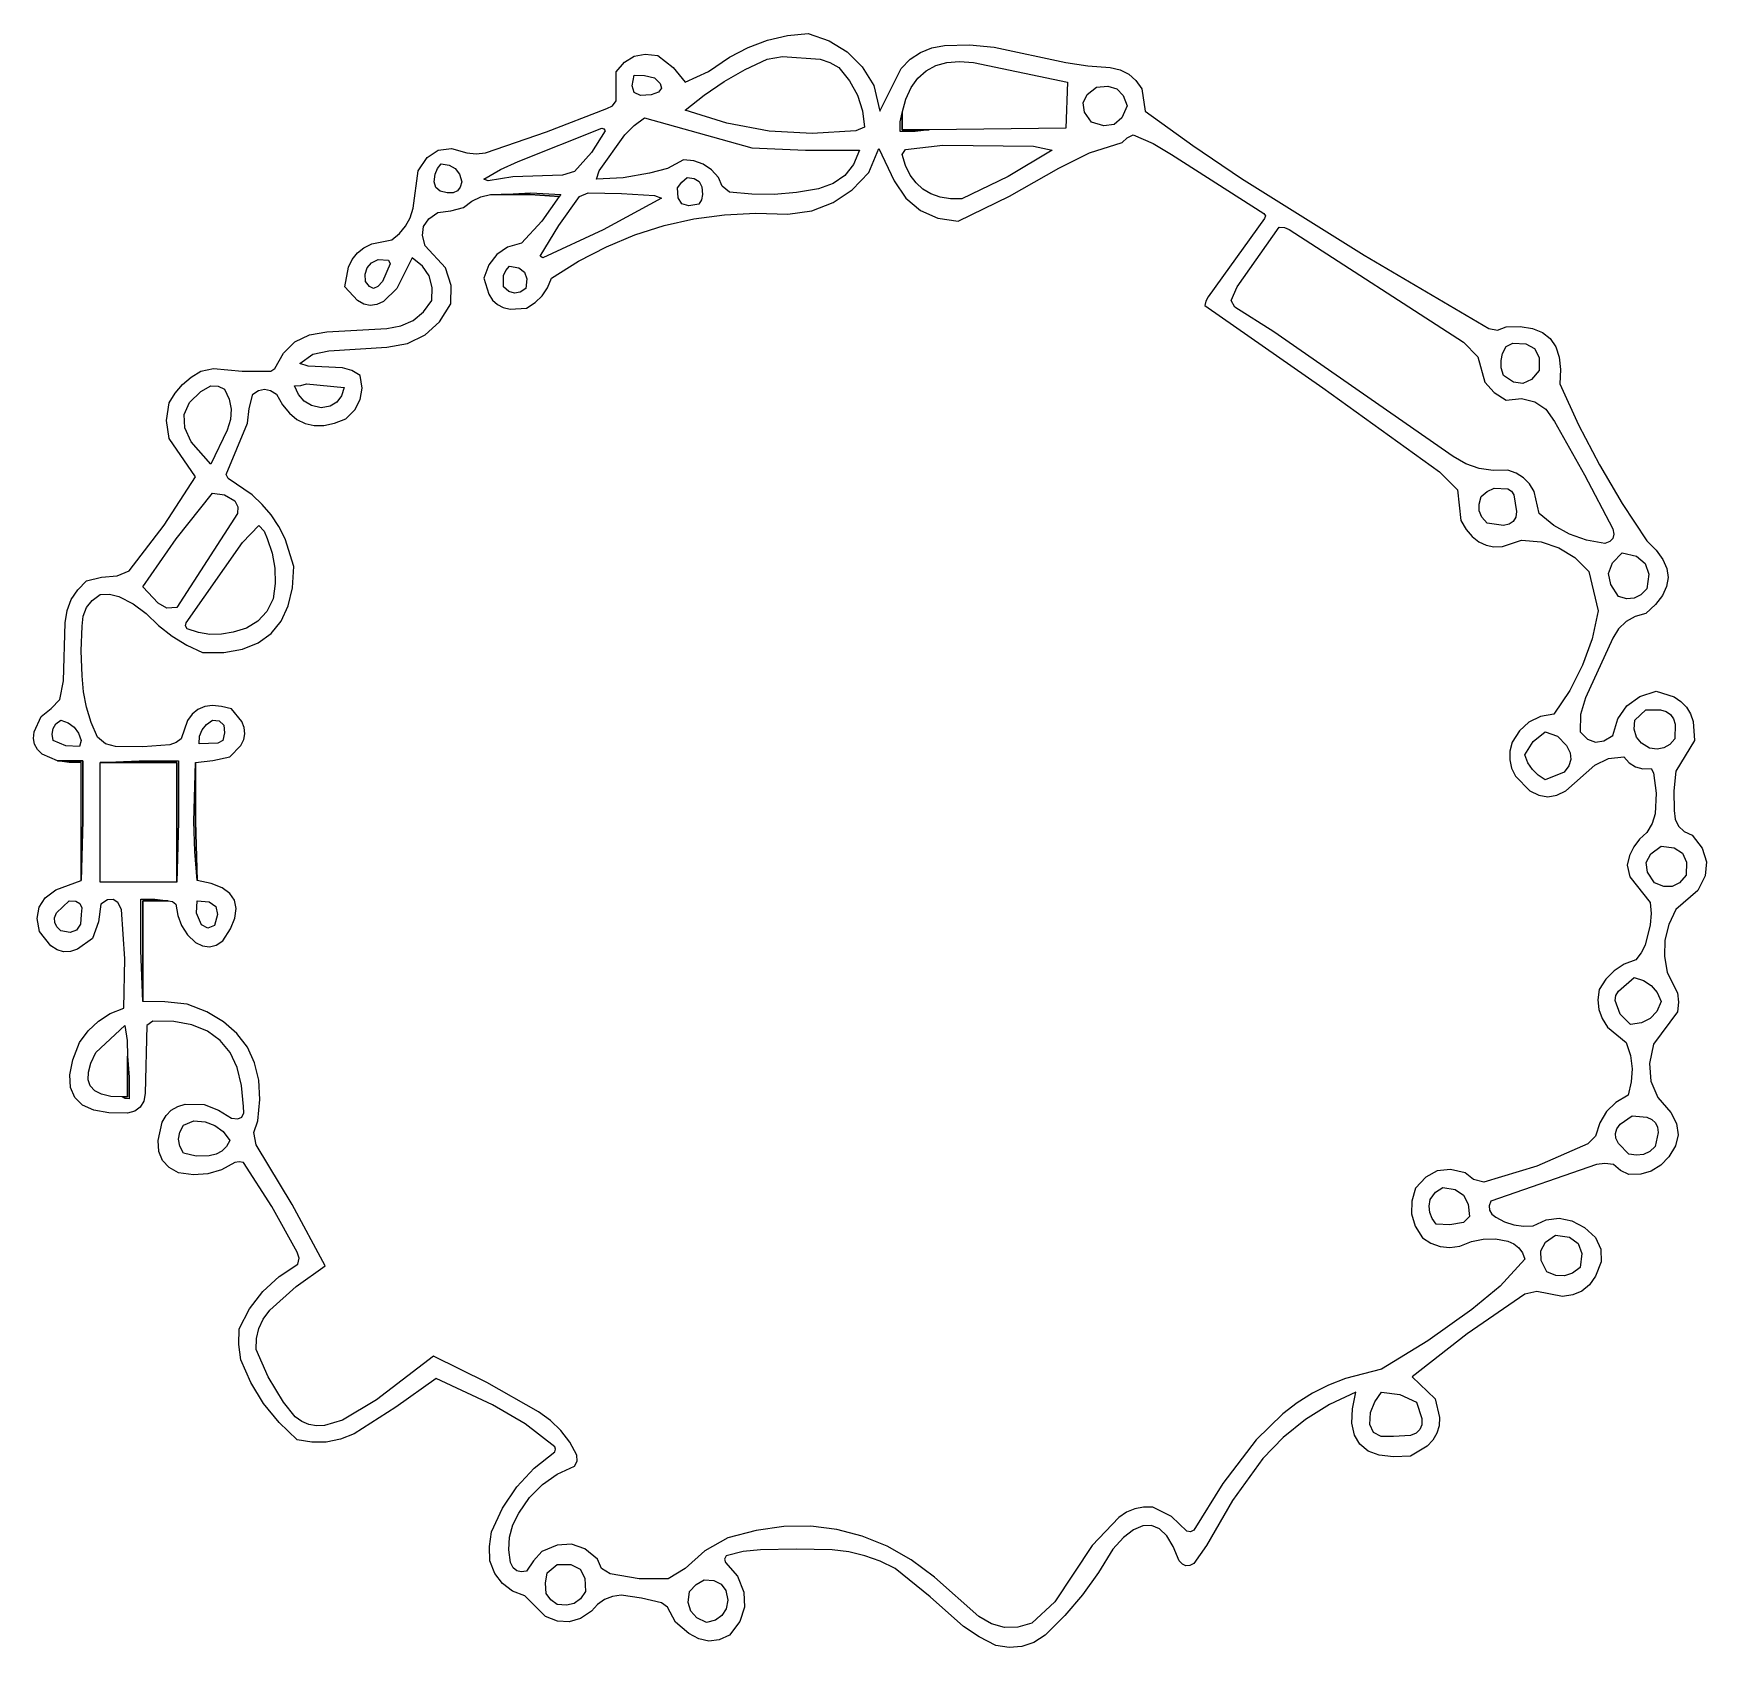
# Model space of a CAD drawing. Extents: x 5 to 164, y 26 to 179.
import ezdxf

# ---------------------------------------------------------------- set-up
doc = ezdxf.new("R2010")
doc.units = 0

msp = doc.modelspace()

# ---------------------------------------------------------------- linework, layer by layer
at = {"layer": 'Layer 1', "color": 7}
for points in [[(9.424976, 98.748096), (9.58647, 104.393074), (9.586636, 110.079922), (7.158558, 110.079922), (5.727321, 110.737985), (5.273401, 111.16557), (4.993938, 111.658854), (4.888926, 112.217832), (4.95836, 112.842503), (5.620537, 114.288908), (6.56695, 115.043896), (7.401445, 115.907627), (7.72503, 117.68827), (7.886955, 123.192391), (8.0786, 124.352302), (8.47972, 125.399972), (9.09034, 126.335376), (9.910485, 127.15849), (11.345187, 127.521002), (12.824338, 127.644), (13.957547, 128.129774), (17.293872, 132.455706), (20.271027, 137.033257), (17.761721, 140.675506), (17.519033, 142.37532), (17.761721, 144.075133), (18.338789, 144.99711), (19.030231, 145.803621), (19.836122, 146.494592), (20.756536, 147.069948), (21.970708, 147.312835), (24.677226, 147.059034), (27.393865, 147.069948), (27.798413, 147.312835), (28.604072, 148.785434), (29.695506, 149.856371), (31.072739, 150.525621), (32.735796, 150.79316), (38.401841, 151.11701), (39.756415, 151.362824), (40.92292, 151.889923), (41.901307, 152.698306), (42.691525, 153.787975), (42.722081, 155.022449), (42.422015, 156.108467), (41.791302, 157.046005), (40.829919, 157.835037), (39.373125, 154.921184), (38.087012, 153.697558), (37.456882, 153.401795), (36.835378, 153.31672), (36.222505, 153.442323), (35.618271, 153.778595), (34.435742, 155.083109), (34.769505, 156.934619), (35.131187, 157.675738), (35.622728, 158.293757), (36.24412, 158.788671), (36.995359, 159.160473), (38.887351, 159.534718), (39.606591, 160.133705), (40.183576, 160.83253), (40.618332, 161.63122), (40.910882, 162.529797), (41.396656, 166.091085), (42.23197, 167.342384), (43.279363, 168.042748), (44.538786, 168.1922), (46.01019, 167.790766), (46.900611, 167.709803), (47.790834, 167.790766), (53.576106, 169.793163), (59.284584, 171.999752), (59.817652, 172.26503), (60.174905, 172.728149), (60.174905, 175.480341), (60.946971, 176.39916), (61.865359, 176.961709), (62.930045, 177.168013), (64.141005, 177.018098), (65.581593, 175.901293), (66.731272, 174.509057), (68.925227, 175.524957), (70.939994, 176.856173), (72.696358, 177.792553), (74.522944, 178.482399), (76.419727, 178.925737), (78.386682, 179.122591), (80.380431, 178.422413), (82.083767, 177.366091), (83.49669, 175.953672), (84.6192, 174.185208), (85.185672, 171.756865), (87.209203, 175.803926), (88.0677, 176.673334), (89.041837, 177.327362), (90.131662, 177.766037), (91.337227, 177.989382), (93.689436, 178.044349), (96.031723, 177.827457), (102.830977, 176.370663), (104.924622, 176.036098), (107.039698, 175.884889), (107.98798, 175.663888), (108.80321, 175.252932), (109.485388, 174.652073), (110.034513, 173.861358), (110.358363, 171.756865), (114.878565, 168.485065), (119.504733, 165.362688), (131.141325, 158.086953), (142.977743, 151.11701), (143.798115, 150.956077), (144.596462, 151.278934), (145.952508, 151.298554), (147.103224, 151.118891), (148.048614, 150.73994), (148.78868, 150.1617), (149.323425, 149.384166), (149.652854, 148.407337), (149.776967, 147.231208), (149.69577, 145.855777), (151.478733, 141.965216), (153.449045, 138.186177), (155.606732, 134.51866), (157.951818, 130.962664), (158.841733, 130.084059), (159.474514, 129.210765), (159.850151, 128.342786), (159.968635, 127.480124), (159.829956, 126.622782), (159.434107, 125.770764), (158.781076, 124.924073), (157.870855, 124.082712), (156.854559, 123.79299), (155.98967, 123.305202), (155.276189, 122.619325), (154.714116, 121.735332), (152.124113, 116.069552), (151.648855, 114.483244), (151.638338, 112.83185), (152.335064, 112.156282), (153.079886, 111.877069), (153.872878, 111.994283), (154.714116, 112.508), (155.216616, 114.092964), (156.072088, 115.322799), (157.280579, 116.197482), (158.842139, 116.716986), (160.536789, 116.163441), (161.1881, 115.731657), (161.708731, 115.196527), (162.098678, 114.558048), (162.357939, 113.816218), (162.484389, 112.02249), (160.703745, 109.108638), (160.504316, 107.251265), (160.541821, 105.385161), (160.644954, 104.560667), (160.962673, 103.8946), (161.494952, 103.387034), (162.241766, 103.038045), (163.204158, 101.805547), (163.619483, 100.517859), (163.487568, 99.174956), (162.808239, 97.776812), (160.703745, 95.996169), (160.028368, 94.561715), (159.668333, 93.085293), (159.623664, 91.5669), (159.894386, 90.006539), (160.86567, 88.06397), (160.946633, 87.173516), (160.86567, 86.283062), (158.599252, 83.207285), (158.196483, 81.374386), (158.332023, 79.684164), (159.005925, 78.136717), (160.218236, 76.732145), (160.763392, 75.66514), (160.918124, 74.608007), (160.68243, 73.560696), (160.056311, 72.523159), (159.273116, 71.711608), (158.378028, 71.157778), (157.370971, 70.861718), (156.251872, 70.823477), (155.460868, 71.218731), (154.795078, 71.794762), (153.985719, 71.875724), (153.176359, 71.794762), (143.139668, 68.314172), (143.006165, 67.851623), (143.042599, 67.441115), (143.248944, 67.082695), (143.625177, 66.776416), (144.465522, 66.343777), (145.339179, 66.064655), (146.246223, 65.939073), (147.186729, 65.967056), (148.411339, 66.519059), (149.628929, 66.676073), (150.839525, 66.438097), (152.04315, 65.805132), (153.082114, 64.83918), (153.603826, 63.748263), (153.608262, 62.532331), (153.095397, 61.191333), (152.512934, 60.368956), (151.792656, 59.771085), (150.934564, 59.397696), (149.938657, 59.248765), (147.510314, 59.734539), (146.377105, 59.491652), (140.922528, 55.712779), (135.692979, 51.640416), (137.878435, 49.535923), (138.283441, 47.764817), (138.237989, 46.983101), (138.027229, 46.270605), (137.651159, 45.627327), (137.109776, 45.053263), (135.531054, 44.112765), (133.912252, 44.032249), (132.570962, 44.191545), (131.507179, 44.590652), (130.720902, 45.22957), (130.212127, 46.1083), (129.980851, 47.226841), (130.027071, 48.585194), (130.350784, 50.183358), (127.859516, 49.019478), (125.558623, 47.579299), (123.448181, 45.862845), (121.528264, 43.870143), (118.645533, 39.886779), (116.186068, 35.614095), (114.972161, 33.914149), (114.582422, 33.720821), (114.223193, 33.69686), (113.894424, 33.842265), (113.596065, 34.157036), (113.030432, 35.521441), (112.400927, 36.536493), (111.70755, 37.202191), (110.950301, 37.51853), (110.12918, 37.485508), (109.244187, 37.103122), (108.295323, 36.371369), (107.282586, 35.290245), (105.921695, 33.059459), (104.402401, 30.953366), (102.724656, 28.971941), (100.888408, 27.11516), (99.806074, 26.424751), (98.662868, 26.032717), (97.458743, 25.939084), (96.193648, 26.143875), (94.596228, 26.942321), (93.11787, 27.924519), (89.951638, 30.767662), (86.64273, 33.428639), (85.227476, 34.125108), (83.757453, 34.654022), (82.232661, 35.015405), (80.6531, 35.209283), (77.253474, 35.290245), (73.853847, 35.209283), (72.209629, 35.060091), (70.616409, 34.642811), (70.460834, 34.332355), (70.535447, 33.995111), (71.668656, 32.700242), (72.274385, 31.196096), (72.354852, 29.763834), (71.910054, 28.403505), (70.939994, 27.11516), (69.949747, 26.678796), (68.972125, 26.560329), (68.007153, 26.759758), (67.054857, 27.277084), (65.816774, 28.352945), (65.031326, 29.78639), (64.464854, 30.190937), (62.580626, 30.629153), (60.66068, 30.919334), (59.816424, 30.785695), (59.06283, 30.484823), (58.399872, 30.016767), (57.827525, 29.381578), (56.798735, 28.681044), (55.727331, 28.366571), (54.613363, 28.438157), (53.456878, 28.895803), (51.51431, 30.838636), (50.323587, 31.300693), (49.373569, 32.007795), (48.664255, 32.959918), (48.195646, 34.157036), (48.140282, 35.541533), (48.35757, 36.908964), (49.396737, 39.168478), (50.741397, 41.189718), (52.391552, 42.972735), (54.3472, 44.517577), (54.428163, 44.760431), (54.3472, 45.003087), (51.525224, 47.176537), (48.438533, 48.969186), (43.096337, 51.478491), (39.278967, 48.759471), (35.326064, 46.217258), (34.003785, 45.707378), (32.659133, 45.442989), (31.292157, 45.424117), (29.902906, 45.650786), (28.186573, 47.281535), (26.72414, 49.09321), (25.515607, 51.085759), (24.560975, 53.259135), (24.358966, 54.710307), (24.399051, 56.172988), (25.400452, 58.074761), (26.665105, 59.733944), (28.192935, 61.150538), (29.983868, 62.324542), (30.093009, 62.893528), (29.902906, 63.457751), (27.49067, 67.797805), (24.803598, 71.956686), (24.398918, 72.037649), (23.994239, 71.956686), (22.739714, 71.282984), (21.43119, 70.896568), (20.068641, 70.797391), (18.652043, 70.985402), (17.752982, 71.487796), (17.1295, 72.16789), (16.781648, 73.025684), (16.709475, 74.06118), (17.106643, 75.792888), (17.479125, 76.438283), (17.967534, 76.936701), (18.571868, 77.288139), (19.292123, 77.492594), (21.080386, 77.460542), (22.443154, 76.941066), (23.670389, 76.165408), (24.273138, 76.112235), (24.662939, 76.283346), (24.839767, 76.67879), (24.803598, 77.298617), (24.640979, 79.277408), (24.218406, 80.979918), (23.535882, 82.406141), (22.593404, 83.556071), (21.390973, 84.429703), (19.92859, 85.027029), (18.206254, 85.348043), (16.223965, 85.39274), (15.657228, 84.988193), (15.495568, 78.512789), (15.351395, 77.788786), (15.020046, 77.237201), (14.501472, 76.858008), (13.795622, 76.651183), (12.034654, 76.673843), (10.614929, 76.929946), (9.536455, 77.419498), (8.799237, 78.142505), (8.403281, 79.098973), (8.348594, 80.288909), (8.635182, 81.712319), (9.263051, 83.36921), (10.072323, 84.480756), (11.043595, 85.390888), (12.176841, 86.099607), (13.472037, 86.606912), (13.567882, 91.306799), (13.22915, 95.996169), (12.888082, 96.642971), (12.450648, 96.939506), (11.916822, 96.88575), (11.286582, 96.481678), (11.058313, 94.807066), (10.477222, 93.243976), (9.060029, 92.206348), (8.392092, 91.987422), (7.751257, 91.968422), (7.137521, 92.149347), (6.550881, 92.530197), (5.458876, 93.891675), (5.234138, 95.119861), (5.415551, 96.19024), (6.003066, 97.102861), (6.996633, 97.857775), (9.424976, 98.748096), (9.424976, 98.748096)], [(75.95834, 176.937135), (79.519891, 176.694248), (80.452877, 176.380354), (81.300535, 175.884889), (82.31505, 174.626797), (83.057928, 173.263136), (83.529196, 171.793906), (83.728878, 170.219108), (82.919254, 169.895259), (78.776326, 169.622598), (74.69737, 169.855505), (70.68236, 170.593932), (66.731272, 171.837827), (68.523611, 173.281066), (70.416087, 174.571532), (72.408723, 175.709251), (74.501546, 176.694248), (75.95834, 176.937135), (75.95834, 176.937135)], [(89.880433, 169.976221), (87.290165, 169.976221), (87.290165, 171.59494), (87.651816, 172.886284), (88.152966, 173.979222), (88.793611, 174.873759), (89.573748, 175.569903), (90.493374, 176.067659), (91.552486, 176.367033), (92.75108, 176.468033), (94.089154, 176.370663), (102.992637, 174.509057), (102.830977, 170.138146), (89.880433, 169.976221), (89.880433, 169.976221)], [(61.874587, 175.156492), (62.862639, 175.138632), (63.817155, 174.913605), (64.337908, 174.373219), (64.457545, 173.92327), (64.176091, 173.56381), (63.49357, 173.294886), (62.492557, 173.233821), (61.889039, 173.523717), (61.683041, 174.164599), (61.874587, 175.156492), (61.874587, 175.156492)], [(105.744829, 174.023283), (106.827801, 174.130298), (107.674433, 173.869163), (108.284727, 173.239927), (108.658682, 172.242639), (108.144568, 171.115458), (107.406642, 170.483427), (106.444829, 170.346497), (105.259055, 170.704618), (104.613588, 171.660639), (104.479395, 172.532424), (104.856475, 173.319972), (105.744829, 174.023283), (105.744829, 174.023283)], [(87.290165, 171.59494), (87.290165, 169.976221), (89.880433, 169.976221), (88.527554, 169.815686), (87.12824, 169.814296), (87.130522, 170.729522), (87.290165, 171.59494), (87.290165, 171.59494)], [(58.798809, 170.138146), (59.000918, 170.080996), (59.122659, 169.895259), (57.846707, 167.810907), (56.208806, 166.010122), (55.075597, 165.686273), (50.381101, 165.524612), (48.033721, 165.1198), (47.629173, 165.281725), (49.201259, 166.211238), (50.866611, 166.981406), (58.798809, 170.138146), (58.798809, 170.138146)], [(62.845871, 171.10943), (73.044487, 168.27654), (78.13943, 168.043773), (83.243103, 168.033653), (82.690113, 166.692023), (81.858243, 165.637755), (80.747519, 164.870873), (79.357967, 164.391403), (77.266037, 164.02618), (75.165748, 163.850463), (73.057076, 163.864255), (70.939994, 164.067554), (70.232003, 164.614116), (69.887747, 165.44365), (69.202783, 166.17554), (68.421428, 166.702767), (67.543633, 167.025356), (66.569347, 167.143331), (65.033443, 166.30715), (63.331645, 165.848197), (60.836561, 165.435183), (58.313299, 165.281725), (58.556187, 166.091085), (60.984265, 169.490711), (61.866748, 170.374286), (62.845871, 171.10943), (62.845871, 171.10943)], [(15.252681, 87.254346), (15.252681, 96.805528), (17.680759, 96.805528), (18.092417, 96.749271), (18.409421, 96.481678), (18.573421, 95.414934), (18.938388, 94.452294), (19.504273, 93.593784), (20.271027, 92.839429), (20.941744, 92.527746), (21.596984, 92.45079), (22.236746, 92.608634), (22.86103, 93.001354), (23.572999, 94.149177), (23.994813, 95.174291), (24.126481, 96.076697), (23.968012, 96.856394), (23.519415, 97.513383), (22.7807, 98.047663), (21.751875, 98.459234), (20.432951, 98.748096), (20.272416, 104.323919), (20.271027, 109.917997), (21.906149, 110.108563), (23.508729, 110.484469), (24.563915, 111.556721), (24.837823, 112.108094), (24.942603, 112.669627), (24.878253, 113.241318), (24.64477, 113.823163), (23.670389, 115.017305), (22.72847, 115.26049), (21.885107, 115.333019), (21.140305, 115.234892), (20.49407, 114.966108), (19.946409, 114.526669), (19.497328, 113.916574), (18.89493, 112.184415), (18.413455, 111.822068), (17.842684, 111.617678), (15.255426, 111.423606), (12.662413, 111.455753), (11.712064, 111.718054), (10.962732, 112.346075), (10.355965, 113.740498), (9.910849, 115.176617), (9.627411, 116.654458), (9.505673, 118.174045), (9.424909, 120.521194), (9.505673, 122.868541), (9.592845, 123.822925), (9.905194, 124.640189), (10.442769, 125.320332), (11.205619, 125.863356), (12.107351, 125.912568), (12.986263, 125.701431), (14.345955, 124.988215), (15.576266, 124.082712), (16.76352, 122.935596), (18.049621, 121.932645), (19.434593, 121.073858), (20.918461, 120.359236), (22.954366, 120.387129), (24.717894, 120.699014), (26.209048, 121.294894), (27.427831, 122.174771), (28.374247, 123.33865), (29.048299, 124.786532), (29.449989, 126.518422), (29.579321, 128.534321), (28.753909, 131.161325), (28.158047, 132.339154), (27.440068, 133.426527), (26.599964, 134.423438), (25.637725, 135.329879), (23.346804, 136.871332), (23.184879, 137.276144), (25.20841, 142.132565), (25.347878, 143.529761), (25.69392, 144.884492), (26.2541, 145.242572), (26.818596, 145.361932), (27.387358, 145.242572), (27.960338, 144.884492), (28.528453, 143.884071), (29.168386, 143.085655), (29.880148, 142.489242), (30.663748, 142.094829), (31.519193, 141.902412), (32.446495, 141.911989), (33.445663, 142.123557), (34.516704, 142.537112), (35.37335, 143.408297), (35.888237, 144.386713), (36.061315, 145.472334), (35.892536, 146.665136), (35.096472, 147.145652), (34.192855, 147.393798), (30.955153, 147.555458), (30.145793, 147.798345), (31.388804, 148.672626), (32.897721, 149.012516), (38.401841, 149.336366), (40.381005, 149.702689), (42.052491, 150.512768), (43.416301, 151.766652), (44.472434, 153.46439), (44.518273, 155.212986), (43.986659, 156.863752), (42.044091, 158.968246), (41.79093, 159.95206), (41.908922, 160.806072), (42.398041, 161.530356), (43.258262, 162.124985), (44.490557, 162.27894), (45.68634, 162.610495), (46.46734, 163.220983), (47.321265, 163.626858), (48.248116, 163.828094), (49.247892, 163.824667), (52.021549, 163.824071), (54.751748, 163.662742), (53.135509, 161.316585), (51.190461, 159.211133), (49.871452, 158.83275), (48.838218, 158.153561), (48.090784, 157.173492), (47.629173, 155.892468), (48.085724, 154.371757), (48.45281, 153.8145), (48.912434, 153.392655), (49.464591, 153.106231), (50.109279, 152.955237), (51.676235, 153.059578), (52.494739, 153.574771), (53.15876, 154.21865), (53.668297, 154.991216), (54.023351, 155.892468), (56.599388, 157.51086), (59.240163, 158.883662), (61.945671, 160.010872), (64.71591, 160.892492), (67.550877, 161.52852), (70.450569, 161.918958), (73.414982, 162.063805), (76.444114, 161.963061), (78.724646, 162.298763), (80.766408, 163.071696), (82.569351, 164.281837), (84.133425, 165.92916), (85.104709, 168.195578), (86.561768, 165.1198), (87.665228, 163.487249), (89.044813, 162.309069), (90.700524, 161.585211), (92.63236, 161.315626), (97.496024, 163.666347), (102.183278, 166.333972), (105.088994, 167.787326), (108.172907, 168.76205), (108.637218, 169.22808), (109.225154, 169.490711), (111.105545, 168.671893), (112.867668, 167.628841), (121.609226, 162.044023), (121.760931, 161.817606), (121.690188, 161.558249), (116.347993, 154.111825), (116.110596, 153.720639), (116.024408, 153.302465), (127.207075, 145.485228), (138.282982, 137.518766), (139.982928, 135.819085), (140.306513, 132.905233), (140.8159, 132.049994), (141.385011, 131.372611), (142.013839, 130.873089), (142.702378, 130.551436), (143.450622, 130.407657), (144.258564, 130.441758), (146.05352, 131.043627), (147.922398, 130.872971), (149.61107, 130.316949), (151.119512, 129.375563), (152.447698, 128.048812), (153.338019, 124.3256), (152.755007, 121.676016), (151.859232, 119.160476), (150.65067, 116.778981), (149.129298, 114.531531), (147.857951, 114.285084), (146.773186, 113.757725), (145.874951, 112.949527), (145.163198, 111.860565), (144.959784, 111.02063), (144.945976, 110.201035), (145.121675, 109.401779), (145.486783, 108.622863), (146.86288, 107.247032), (147.712782, 106.821979), (148.56266, 106.680295), (149.412488, 106.821979), (150.262242, 107.247032), (153.014434, 109.67511), (154.321342, 110.326745), (155.766362, 110.484469), (156.283304, 109.907765), (156.887235, 109.526646), (157.578231, 109.341136), (158.356365, 109.35126), (158.599252, 108.946713), (158.825471, 107.011883), (158.761177, 105.061576), (158.447282, 104.128458), (157.951818, 103.280668), (157.251144, 102.64731), (156.707285, 101.923589), (156.320291, 101.109529), (156.090212, 100.205155), (156.332834, 99.071946), (158.275403, 96.643603), (158.356564, 95.591357), (158.275403, 94.53911), (157.789893, 92.596542), (157.420337, 91.8569), (156.899571, 91.220445), (155.81113, 90.779518), (154.868268, 90.160394), (154.07091, 89.363073), (153.418982, 88.387555), (153.304231, 87.417139), (153.400891, 86.500152), (153.708936, 85.636545), (154.228341, 84.826268), (156.009249, 83.36921), (156.399178, 82.123764), (156.556142, 80.872241), (156.480141, 79.614616), (156.171174, 78.350864), (155.026402, 77.672151), (154.132132, 76.798423), (153.488439, 75.729632), (153.095397, 74.465727), (152.366735, 73.73733), (147.530356, 71.639451), (142.491968, 70.094816), (141.507885, 70.350304), (140.711325, 70.985402), (139.323748, 71.311228), (138.078823, 71.177026), (136.976525, 70.582748), (136.016829, 69.528344), (135.645499, 68.287028), (135.629644, 67.090807), (135.969241, 65.93973), (136.664263, 64.833847), (137.47454, 64.314293), (138.338148, 64.006199), (139.255134, 63.909589), (140.22555, 64.024488), (141.322173, 64.479153), (142.443153, 64.711643), (143.588541, 64.721933), (144.758386, 64.509998), (145.335644, 64.246432), (145.797834, 63.875263), (146.144979, 63.396542), (146.377105, 62.810317), (144.043053, 60.233047), (141.358759, 58.034594), (137.173122, 55.05099), (132.779126, 52.368813), (129.355092, 51.481567), (127.755439, 50.839848), (126.230697, 50.066081), (124.780865, 49.160279), (123.405943, 48.122454), (120.880829, 45.650786), (117.713175, 41.511154), (114.972161, 37.070889), (114.661706, 36.915512), (114.324462, 36.989926), (112.853745, 38.369793), (111.08676, 39.256344), (110.203111, 39.272124), (109.369021, 39.115487), (108.584442, 38.786457), (107.849322, 38.28506), (105.340017, 35.614095), (101.77873, 30.271899), (99.593275, 28.248369), (98.281265, 27.871979), (97.007505, 27.854438), (95.772043, 28.195721), (94.574929, 28.895803), (90.365942, 32.61928), (88.15157, 34.255779), (85.870305, 35.557685), (83.522155, 36.524995), (81.107125, 37.157705), (78.625222, 37.455813), (76.076451, 37.419316), (73.46082, 37.04821), (70.778334, 36.342492), (68.585238, 35.120714), (66.731272, 33.428639), (65.112289, 32.457355), (62.340517, 32.461291), (59.608433, 32.942865), (58.786341, 33.441108), (58.394262, 34.318961), (57.201464, 35.301668), (55.926959, 35.750653), (54.570798, 35.665891), (53.133029, 35.047358), (52.331409, 34.171621), (51.676235, 33.185752), (51.16695, 33.112971), (50.740835, 33.22362), (50.397915, 33.517675), (50.138214, 33.995111), (49.975987, 35.227055), (50.056822, 36.42018), (50.380692, 37.57446), (50.947573, 38.689872), (51.959657, 40.167676), (53.173874, 41.402245), (54.590249, 42.39353), (56.208806, 43.141481), (56.474315, 43.636946), (56.451693, 44.193728), (55.767581, 45.424295), (54.932458, 46.522455), (53.946324, 47.488257), (52.809179, 48.321752), (47.912178, 51.094152), (42.85345, 53.582985), (37.430557, 49.454961), (34.192855, 47.512392), (32.511045, 47.000527), (31.741533, 46.978784), (31.019612, 47.11317), (30.345278, 47.403688), (29.718529, 47.850343), (28.607772, 49.212073), (27.154219, 51.633636), (26.017769, 54.230419), (26.047233, 55.256352), (26.272927, 56.21886), (26.694825, 57.118016), (27.312903, 57.953896), (29.82158, 60.218693), (32.574136, 62.162618), (29.417396, 67.987677), (26.017769, 73.656368), (25.789963, 74.812695), (26.179694, 75.922786), (26.372599, 77.939504), (26.270471, 79.776044), (25.873304, 81.43241), (25.181092, 82.908604), (24.193828, 84.204629), (22.911507, 85.320489), (21.334122, 86.256186), (19.461667, 87.011724), (17.362135, 87.218065), (15.252681, 87.254346), (15.252681, 87.254346)], [(91.175302, 168.519427), (99.755199, 168.438465), (101.535843, 168.033653), (97.358507, 165.539958), (92.955945, 163.420119), (91.878754, 163.427894), (90.906982, 163.583772), (90.040629, 163.887746), (89.279697, 164.33981), (88.624184, 164.939957), (88.074091, 165.688182), (87.629418, 166.584479), (87.290165, 167.628841), (87.614015, 168.114615), (91.175302, 168.519427), (91.175302, 168.519427)], [(43.582112, 166.738519), (44.336661, 166.621288), (44.911972, 166.298948), (45.307995, 165.771472), (45.52468, 165.038838), (45.386758, 164.527916), (45.111468, 164.182217), (44.69876, 164.001768), (44.148584, 163.986591), (43.482471, 164.162014), (43.071599, 164.517246), (42.915917, 165.052311), (43.015375, 165.767235), (43.22552, 166.299907), (43.582112, 166.738519), (43.582112, 166.738519)], [(66.892932, 165.44365), (67.584346, 165.364775), (68.057627, 165.068637), (68.312825, 164.555259), (68.349991, 163.824667), (68.255336, 163.3421), (68.026141, 162.934345), (67.052815, 162.756938), (66.391085, 162.954155), (66.041, 163.525973), (66.002611, 164.472366), (66.390324, 165.021409), (66.892932, 165.44365), (66.892932, 165.44365)], [(49.247892, 163.824667), (52.061335, 163.985401), (54.913672, 163.824667), (54.751748, 163.662742), (52.021549, 163.824071), (49.247892, 163.824667), (49.247892, 163.824667)], [(57.50394, 163.986591), (60.663425, 163.941149), (63.817155, 163.743704), (64.464854, 163.501082), (58.937947, 160.494724), (53.213991, 157.835037), (52.971104, 157.996961), (54.742355, 160.89226), (56.694581, 163.662742), (57.50394, 163.986591), (57.50394, 163.986591)], [(123.066285, 160.748889), (123.570679, 160.703877), (124.037569, 160.506267), (140.5494, 149.821876), (141.925496, 148.446044), (142.572931, 146.017701), (143.478334, 145.039274), (144.596462, 144.31802), (146.060275, 144.463731), (147.317169, 144.175013), (148.367092, 143.451916), (149.209995, 142.294489), (152.056412, 137.249454), (154.714116, 132.095873), (154.81562, 131.591834), (154.728039, 131.194505), (154.451397, 130.903836), (153.985719, 130.719777), (152.245721, 131.017979), (150.62697, 131.589527), (149.129463, 132.434424), (147.753201, 133.552667), (147.267427, 135.65716), (146.809682, 136.367471), (146.238927, 136.941479), (145.555162, 137.379211), (144.758386, 137.680691), (143.363666, 137.631127), (142.035397, 137.830478), (140.773556, 138.278719), (139.578116, 138.975825), (122.58051, 150.79316), (118.857298, 153.14054), (118.533449, 153.787975), (119.099921, 155.083109), (123.066285, 160.748889), (123.066285, 160.748889)], [(37.592482, 157.673112), (38.563766, 157.592149), (38.725426, 157.268564), (37.997029, 155.568619), (37.574515, 155.091774), (37.163857, 154.932826), (36.765106, 155.091774), (36.37831, 155.568619), (36.353266, 156.288007), (36.547247, 156.878536), (36.960302, 157.340229), (37.592482, 157.673112), (37.592482, 157.673112)], [(50.057252, 157.025677), (50.93976, 156.880169), (51.490233, 156.480934), (51.708721, 155.827947), (51.595272, 154.921184), (51.049268, 154.559644), (50.516535, 154.466068), (49.997046, 154.640532), (49.490779, 155.083109), (49.480428, 156.161946), (49.695455, 156.620725), (50.057252, 157.025677), (50.057252, 157.025677)], [(145.243896, 149.740913), (146.481801, 149.66681), (147.312638, 149.210391), (147.736429, 148.371734), (147.753201, 147.15091), (146.999884, 146.276546), (146.182174, 145.904129), (145.30007, 146.033659), (144.353574, 146.665136), (144.150387, 147.383446), (144.12309, 148.081515), (144.271756, 148.759443), (144.596462, 149.417328), (145.243896, 149.740913), (145.243896, 149.740913)], [(21.727821, 145.693852), (22.413785, 145.661044), (23.022954, 145.370267), (23.463634, 144.423473), (23.651008, 143.460308), (23.585077, 142.480772), (23.265842, 141.484866), (21.727821, 138.247428), (19.866215, 140.351921), (19.25289, 141.704821), (19.196853, 142.951681), (19.698076, 144.092525), (20.756536, 145.12738), (21.727821, 145.693852), (21.727821, 145.693852)], [(30.793228, 145.855777), (34.35478, 145.531927), (34.117147, 144.718479), (33.67371, 144.123585), (33.024444, 143.74722), (32.169324, 143.589359), (31.273425, 143.808127), (30.556591, 144.231832), (30.018798, 144.860424), (29.660019, 145.693852), (30.254107, 145.697721), (30.793228, 145.855777), (30.793228, 145.855777)], [(21.889745, 135.495236), (23.012735, 135.338702), (23.994239, 134.766839), (24.271257, 134.191007), (24.237126, 133.552667), (18.490383, 124.649185), (17.5401, 124.565047), (16.709475, 125.053997), (15.252681, 126.591753), (18.424469, 131.155611), (21.889745, 135.495236), (21.889745, 135.495236)], [(143.463253, 135.98101), (144.758386, 135.900048), (145.122486, 135.697675), (145.324859, 135.333575), (145.602286, 133.764528), (145.514805, 133.205322), (145.276539, 132.796324), (144.887498, 132.53753), (144.347692, 132.428938), (142.815818, 132.662345), (142.316351, 133.206006), (142.055406, 133.805476), (142.032983, 134.460708), (142.249081, 135.171651), (142.816182, 135.656003), (143.463253, 135.98101), (143.463253, 135.98101)], [(26.260656, 132.419458), (26.765547, 131.899916), (27.070016, 131.205551), (27.54548, 129.799669), (27.798347, 128.373223), (27.828666, 126.92619), (27.636488, 125.458544), (27.017715, 124.273481), (26.177412, 123.352364), (25.115603, 122.695219), (23.832314, 122.302069), (22.716757, 122.099845), (21.616431, 122.086434), (20.531384, 122.261736), (19.461667, 122.625654), (19.3178, 122.894735), (19.380705, 123.192391), (24.722636, 130.800739), (26.260656, 132.419458), (26.260656, 132.419458)], [(155.604437, 129.829455), (156.960363, 129.504613), (157.803552, 128.829728), (158.134029, 127.8048), (157.951818, 126.429828), (157.394503, 125.840474), (156.763542, 125.522606), (156.058912, 125.47625), (155.280588, 125.701431), (154.530197, 126.810406), (154.334042, 127.868035), (154.692122, 128.874368), (155.604437, 129.829455), (155.604437, 129.829455)], [(157.870855, 114.936343), (159.262347, 114.941043), (159.782215, 114.770246), (160.184832, 114.484005), (160.470197, 114.082311), (160.638311, 113.565154), (160.622783, 112.184415), (160.138249, 111.648337), (159.572058, 111.321213), (158.92421, 111.203043), (158.194705, 111.293829), (157.453583, 111.754108), (156.977226, 112.352723), (156.765585, 113.089698), (156.818609, 113.965059), (157.870855, 114.936343), (157.870855, 114.936343)], [(7.482407, 113.965059), (8.179509, 113.692749), (8.735671, 113.278234), (9.150843, 112.721489), (9.424976, 112.02249), (9.263051, 111.455753), (7.959087, 111.522428), (6.753746, 112.02249), (6.660393, 112.622965), (6.75067, 113.146869), (7.02465, 113.594225), (7.482407, 113.965059), (7.482407, 113.965059)], [(21.889745, 113.965059), (22.495839, 113.894415), (22.941992, 113.479284), (23.011743, 112.743347), (22.86103, 112.02249), (22.37552, 111.779603), (20.594612, 111.698641), (20.649525, 112.42082), (20.883702, 113.039216), (21.297117, 113.55393), (21.889745, 113.965059), (21.889745, 113.965059)], [(148.319674, 112.83185), (149.466079, 112.417347), (150.343204, 111.536716), (150.674499, 110.859301), (150.744478, 110.215322), (150.553163, 109.60478), (150.100582, 109.027675), (148.319674, 108.299014), (147.651482, 108.734625), (147.105006, 109.271092), (146.680222, 109.908364), (146.377105, 110.646394), (147.156203, 111.911068), (148.319674, 112.83185), (148.319674, 112.83185)], [(7.158558, 110.079922), (9.586636, 110.079922), (9.58647, 104.393074), (9.424976, 98.748096), (9.424976, 109.917997), (8.267855, 109.919684), (7.158558, 110.079922), (7.158558, 110.079922)], [(11.205619, 109.917997), (14.907499, 110.079426), (18.652043, 110.079922), (18.651878, 104.312112), (18.490383, 98.586172), (18.490383, 109.917997), (11.205619, 109.917997), (11.205619, 109.917997)], [(11.205619, 109.917997), (18.490383, 109.917997), (18.490383, 98.586172), (11.205619, 98.586172), (11.205619, 109.917997), (11.205619, 109.917997)], [(20.271027, 109.917997), (20.272416, 104.323919), (20.432951, 98.748096), (20.190263, 101.497643), (20.109102, 104.332914), (20.271027, 109.917997), (20.271027, 109.917997)], [(159.327649, 101.985799), (160.547546, 101.848029), (161.345392, 101.343424), (161.721212, 100.471958), (161.67503, 99.233606), (161.062094, 98.524148), (160.358696, 98.166245), (159.564761, 98.159924), (158.680215, 98.505209), (158.019675, 99.532519), (157.907368, 100.455054), (158.343343, 101.272814), (159.327649, 101.985799), (159.327649, 101.985799)], [(17.680759, 96.805528), (15.252681, 96.805528), (15.252681, 87.254346), (15.091153, 92.089865), (15.090756, 96.967453), (16.409173, 96.965865), (17.680759, 96.805528), (17.680759, 96.805528)], [(8.291767, 96.805528), (8.908803, 96.788715), (9.303367, 96.567238), (9.475432, 96.141123), (9.424976, 95.510394), (9.339854, 94.583651), (8.987686, 94.018411), (8.368521, 93.814723), (7.482407, 93.972638), (7.100366, 94.336923), (6.90555, 94.741615), (6.89796, 95.186739), (7.077595, 95.672319), (8.291767, 96.805528), (8.291767, 96.805528)], [(20.432951, 96.805528), (21.546623, 96.694548), (22.187666, 96.266341), (22.356032, 95.520882), (22.05167, 94.458148), (21.418391, 94.217245), (20.837499, 94.53911), (20.362572, 95.635509), (20.432951, 96.805528), (20.432951, 96.805528)], [(156.737646, 89.520764), (157.636406, 89.249794), (158.367709, 88.781751), (158.931482, 88.11661), (159.327649, 87.254346), (158.896991, 86.307404), (158.267796, 85.627558), (157.440065, 85.214808), (156.413797, 85.069155), (155.432888, 86.048145), (154.957003, 87.335309), (155.025232, 87.81847), (155.280588, 88.225631), (156.737646, 89.520764), (156.737646, 89.520764)], [(13.795622, 82.07434), (13.795622, 78.188939), (13.310112, 78.188939), (12.219216, 78.250975), (11.350392, 78.445613), (10.703638, 78.772851), (10.27895, 79.232686), (10.076327, 79.825114), (10.095764, 80.550131), (10.337258, 81.407736), (10.800807, 82.397925), (13.552735, 84.988193), (13.778755, 83.542478), (13.795622, 82.07434), (13.795622, 82.07434)], [(13.795622, 82.07434), (13.956753, 80.073035), (13.957547, 78.027279), (13.601584, 78.035183), (13.310112, 78.188939), (13.795622, 78.188939), (13.795622, 82.07434), (13.795622, 82.07434)], [(156.575721, 76.408295), (157.946828, 76.272763), (158.426188, 76.056764), (158.768089, 75.741943), (158.972536, 75.328301), (159.039531, 74.815836), (158.761177, 73.494443), (158.227377, 73.019983), (157.631242, 72.740414), (156.972749, 72.65576), (156.251872, 72.766046), (155.253832, 73.786356), (155.024562, 74.269082), (154.975127, 74.733518), (155.105525, 75.17966), (155.415757, 75.607506), (156.575721, 76.408295), (156.575721, 76.408295)], [(20.109102, 75.922786), (21.17719, 75.834278), (22.099824, 75.494525), (22.877004, 74.9035), (23.508729, 74.06118), (23.194445, 73.478076), (22.765912, 73.040848), (22.223079, 72.749522), (21.565896, 72.604121), (20.337371, 72.578721), (19.137818, 72.847008), (18.776314, 73.517875), (18.655813, 74.186658), (18.776314, 74.853358), (19.137818, 75.517974), (20.109102, 75.922786), (20.109102, 75.922786)], [(138.606832, 69.609306), (139.755477, 69.401443), (140.55661, 68.873501), (141.01018, 68.025479), (141.116137, 66.857378), (140.5494, 66.290641), (139.268488, 66.060454), (137.959397, 66.128717), (137.587774, 66.651987), (137.369443, 67.217674), (137.304405, 67.825727), (137.39266, 68.476097), (137.910747, 69.156605), (138.606832, 69.609306), (138.606832, 69.609306)], [(149.290958, 65.07647), (150.619053, 64.871625), (151.452965, 64.290791), (151.792718, 63.333918), (151.638338, 62.000957), (150.914786, 61.459819), (150.147479, 61.211971), (149.336416, 61.257413), (148.481598, 61.596145), (147.934652, 62.661848), (147.887246, 63.597153), (148.339356, 64.402036), (149.290958, 65.07647), (149.290958, 65.07647)], [(132.779126, 50.183358), (134.519223, 49.951021), (136.097791, 49.212073), (136.614567, 47.675809), (136.607178, 47.08941), (136.4226, 46.624154), (136.06083, 46.280031), (135.521864, 46.057033), (133.912335, 45.974371), (132.759113, 45.964057), (132.01048, 46.338338), (131.66641, 47.097241), (131.72688, 48.240789), (132.160234, 49.269819), (132.779126, 50.183358), (132.779126, 50.183358)], [(54.590087, 33.833451), (55.8774, 33.810614), (56.751664, 33.371357), (57.212882, 32.51558), (57.261053, 31.243184), (56.780835, 30.555937), (56.175601, 30.124527), (55.445352, 29.948901), (54.590087, 30.029012), (53.982903, 30.474272), (53.537841, 31.081259), (53.457672, 32.057603), (53.618803, 33.023827), (54.590087, 33.833451), (54.590087, 33.833451)], [(68.511916, 32.376393), (69.445468, 32.31274), (70.134372, 31.967777), (70.578652, 31.34148), (70.778334, 30.433824), (70.601386, 29.599094), (70.205115, 28.970118), (69.589571, 28.546872), (68.754803, 28.329331), (67.826567, 28.769366), (67.247308, 29.401686), (67.017051, 30.226292), (67.13582, 31.243184), (67.753819, 31.91367), (68.511916, 32.376393), (68.511916, 32.376393)]]:
    msp.add_lwpolyline(points, close=True, dxfattribs=at)

doc.saveas('drawing.dxf')
